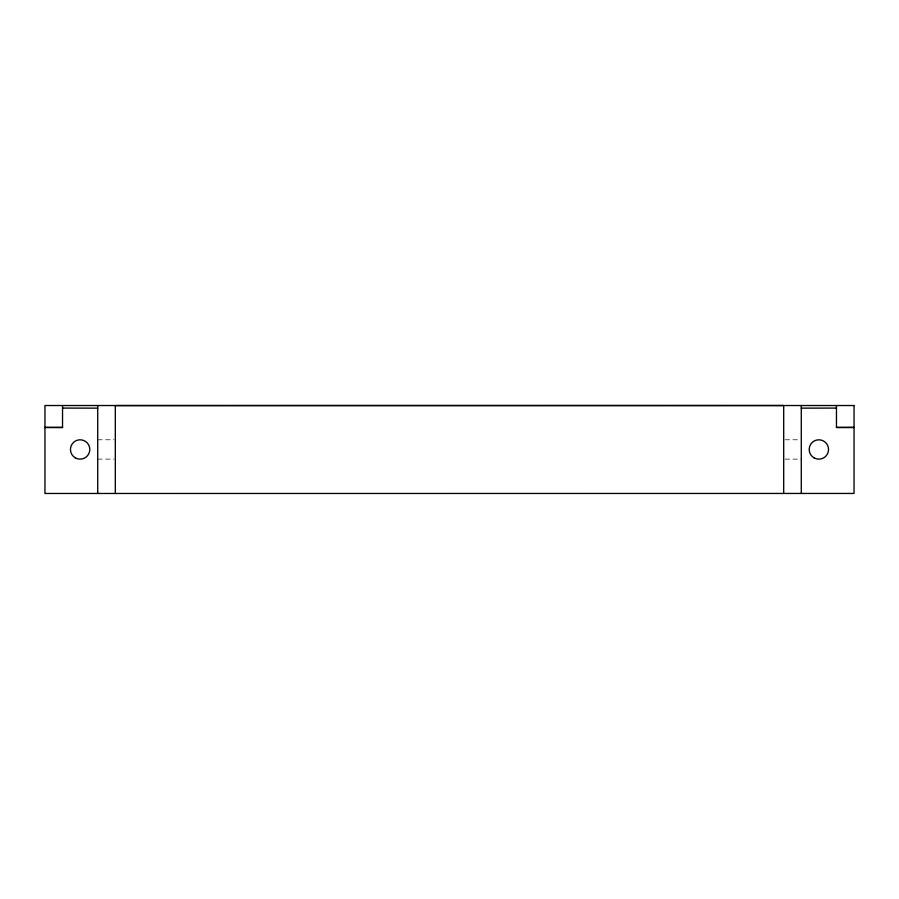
<?xml version="1.0" encoding="UTF-8"?>
<svg xmlns="http://www.w3.org/2000/svg" width="899" height="899" viewBox="0 0 899 899"><rect width="100%" height="100%" fill="white"/><g stroke="black" fill="none" stroke-linecap="round" stroke-linejoin="round"><path stroke-width="0.67" stroke-dasharray="4.5 3.37" d="M97.721 439.78L113.948 439.78M785.052 439.78L799.93 439.78M97.721 459.119L113.948 459.119M785.052 459.119L801.279 459.119"/><path stroke-width="1.35" d="M62.537 408.09L97.721 408.146M801.279 408.146L836.463 408.09M62.537 427.441L44.95 427.441L62.537 427.486L62.537 405.528M836.463 427.441L854.05 427.441L836.463 427.486L836.463 405.528M801.279 405.528L801.279 493.45M783.692 493.45L783.692 405.528L115.308 405.573L115.308 493.45M97.721 405.528L97.721 493.45M854.05 405.528L44.95 405.528L44.95 493.472L854.05 493.45L854.05 405.528M75.291 457.849A9.675 9.675 0 0 0 89.799 449.478A9.675 9.675 0 0 0 75.291 441.094A9.675 9.675 0 0 0 75.291 457.849M814.033 457.849A9.675 9.675 0 0 0 828.541 449.478A9.675 9.675 0 0 0 814.033 441.094A9.675 9.675 0 0 0 814.033 457.849"/></g></svg>
